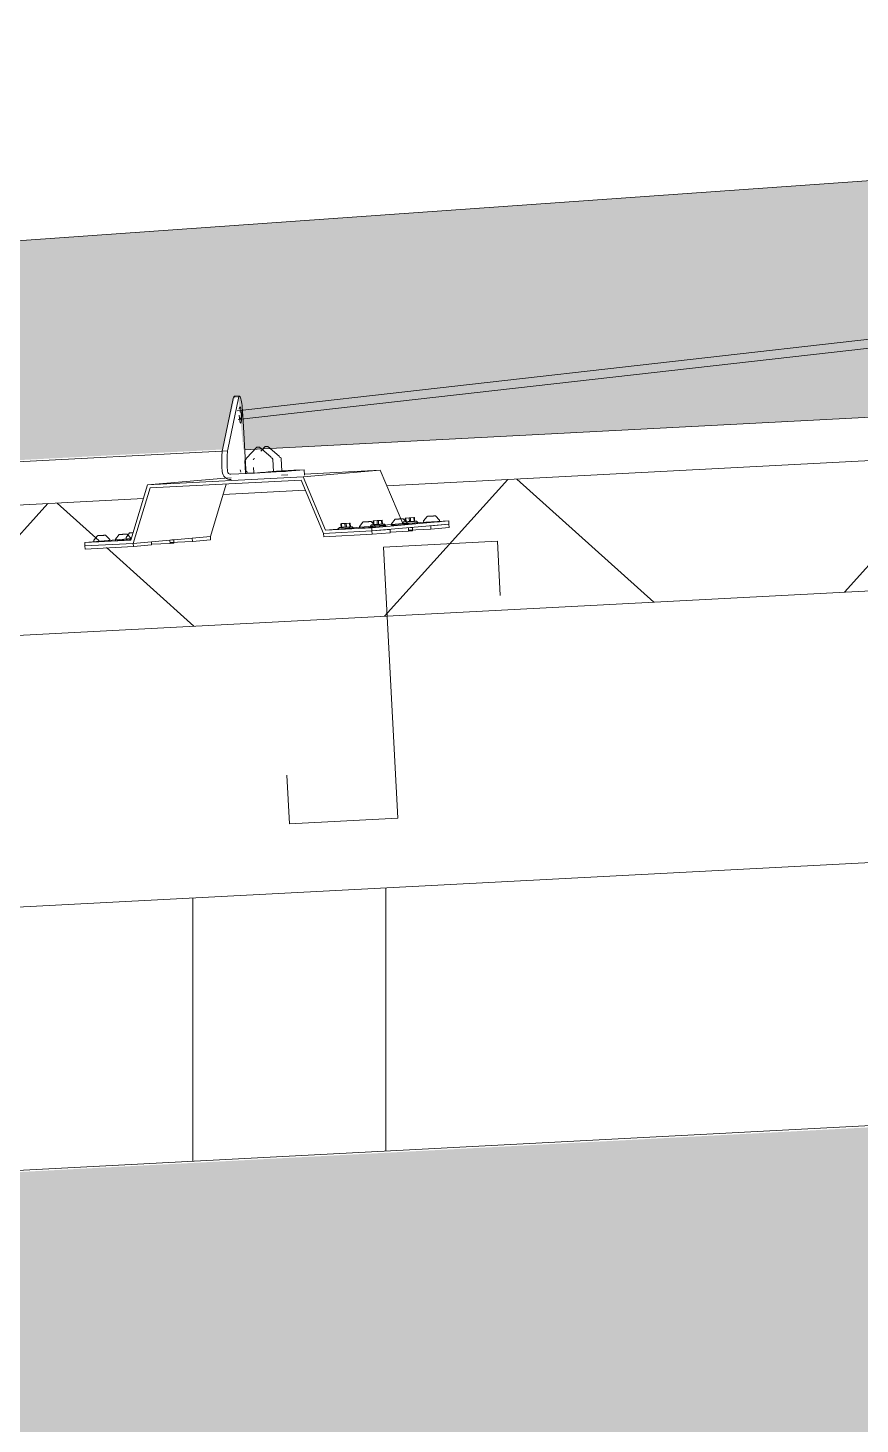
# Model space of a CAD drawing. Header units: metres. Extents: x 4238 to 4687, y -1 to 29.
# Drawn here: x 4446.646 to 4447.413, y 9.508 to 10.795 of the extents above; entities that cross this region are included whole.
import ezdxf

# ---------------------------------------------------------------- set-up
doc = ezdxf.new("R2010")
doc.units = ezdxf.units.M
for name, color, linetype, lineweight in [('A-DETL', 90, 'Continuous', 13), ('A-GENM', 13, 'Continuous', 5), ('A-ROOF', 132, 'Continuous', 5), ('A-ROOF-PATT', 132, 'Continuous', 15), ('Q-SPCQ', 91, 'Continuous', 5), ('S-COLS', 52, 'Continuous', 5)]:
    doc.layers.add(name, color=color, linetype=linetype, lineweight=lineweight)

# ---------------------------------------------------------------- blocks, each defined once
blk = doc.blocks.new('Mechanical - Condensers - Mechanical - Condensers-1249279-SECTION - GRIDS B1-B2')
at = {"layer": 'A-GENM'}
h = blk.add_hatch(color=256, dxfattribs=at)
h.paths.add_polyline_path([(4415.0374, 8.3298), (4436.2222, 9.4404), (4436.2233, 14.5903), (4436.1725, 14.5903), (4436.1725, 11.3453), (4436.1827, 11.3453), (4436.1827, 11.3326), (4436.1725, 11.3326), (4436.1725, 10.904), (4436.1827, 10.904), (4436.1827, 10.8913), (4436.1725, 10.8913), (4436.1725, 10.4392), (4414.9851, 9.3284), (4415.0051, 8.9479)])
h.paths.add_polyline_path([(4436.756, 9.4684), (4437.1721, 9.4902), (4437.1721, 13.5903), (4461.1055, 13.5903), (4461.1055, 14.5903), (4436.7572, 14.5903), (4436.756, 9.584)])
h.paths.add_polyline_path([(4475.487, 13.5903), (4477.3737, 13.5903), (4477.3737, 14.5903), (4461.3055, 14.5903), (4461.3055, 13.5903), (4475.3633, 13.5903)])
blk.add_hatch(color=256, dxfattribs=at).paths.add_polyline_path([(4414.9851, 9.3284), (4436.1725, 10.4392), (4436.0751, 10.5341), (4414.9822, 9.426), (4414.9819, 9.4149), (4414.9839, 9.3543)])
blk.add_line((4436.0751, 10.5341), (4414.9825, 9.4283), dxfattribs=at)
blk = doc.blocks.new('Static Line_Sayfa_Metal Deck_Pan Mount - Up to 15 _ pitch - Max 2 Users-1848369-SECTION - GRIDS B1-B2')
at = {"layer": 'Q-SPCQ'}
for p, q in [((4421.9029, 10.5253), (4421.1672, 10.4419)), ((4421.1681, 10.4339), (4421.9038, 10.5173)), ((4421.1536, 10.4061), (4421.1634, 10.4534)), ((4421.1683, 10.4537), (4421.1585, 10.4063)), ((4421.1692, 10.4555), (4421.1643, 10.4553)), ((4421.175, 10.3878), (4421.1724, 10.4382)), ((4421.1754, 10.3975), (4421.1746, 10.3969)), ((4421.1759, 10.3982), (4421.1754, 10.3975)), ((4421.1818, 10.3967), (4421.1823, 10.3975)), ((4421.1832, 10.3981), (4421.1823, 10.3975)), ((4421.1981, 10.3994), (4421.1986, 10.3987)), ((4421.1995, 10.3982), (4421.1986, 10.3987)), ((4421.2001, 10.3973), (4421.1995, 10.3982)), ((4421.2007, 10.3857), (4421.2001, 10.3973)), ((4421.2058, 10.4), (4421.2063, 10.3993)), ((4421.2073, 10.3988), (4421.2063, 10.3993)), ((4421.2078, 10.398), (4421.2073, 10.3988)), ((4421.2084, 10.3864), (4421.2078, 10.398)), ((4421.1533, 10.3861), (4421.1531, 10.3903)), ((4421.1581, 10.3905), (4421.1583, 10.3864)), ((4421.1614, 10.3835), (4421.1832, 10.3846)), ((4421.1741, 10.396), (4421.1746, 10.3969)), ((4421.1741, 10.396), (4421.1747, 10.3844)), ((4421.1822, 10.3897), (4421.1824, 10.385)), ((4421.1832, 10.3846), (4421.208, 10.3859)), ((4421.2247, 10.3874), (4421.2033, 10.3863)), ((4421.2135, 10.3862), (4421.2213, 10.3869)), ((4421.2213, 10.3869), (4421.229, 10.3876)), ((4421.299, 10.3873), (4421.228, 10.3811)), ((4421.2293, 10.3826), (4421.229, 10.3876)), ((4421.2292, 10.3837), (4421.299, 10.3873)), ((4421.299, 10.3873), (4421.3197, 10.3382)), ((4421.0846, 10.3737), (4421.0692, 10.3227)), ((4421.228, 10.3811), (4421.0846, 10.3737)), ((4421.1557, 10.3799), (4421.0846, 10.3737)), ((4421.0869, 10.3708), (4421.226, 10.378)), ((4421.1571, 10.3744), (4421.1425, 10.326)), ((4421.1557, 10.3799), (4421.1616, 10.3802)), ((4421.2081, 10.3826), (4421.2137, 10.3829)), ((4421.226, 10.378), (4421.2467, 10.3289)), ((4421.2486, 10.332), (4421.228, 10.3811)), ((4421.0714, 10.3198), (4421.0869, 10.3708)), ((4421.3197, 10.3382), (4421.2486, 10.332)), ((4421.2911, 10.3342), (4421.2486, 10.332)), ((4421.2628, 10.3379), (4421.2665, 10.3381)), ((4421.2634, 10.338), (4421.2628, 10.3379)), ((4421.263, 10.3344), (4421.2628, 10.3379)), ((4421.2666, 10.3346), (4421.263, 10.3344)), ((4421.263, 10.3344), (4421.2636, 10.3345)), ((4421.2676, 10.3382), (4421.2634, 10.338)), ((4421.2636, 10.3345), (4421.2634, 10.338)), ((4421.2636, 10.3345), (4421.2678, 10.3347)), ((4421.2665, 10.3381), (4421.2707, 10.3383)), ((4421.2666, 10.3346), (4421.2665, 10.3381)), ((4421.2709, 10.3348), (4421.2666, 10.3346)), ((4421.2713, 10.3384), (4421.2676, 10.3382)), ((4421.2676, 10.3382), (4421.2678, 10.3347)), ((4421.2678, 10.3347), (4421.2715, 10.3349)), ((4421.2707, 10.3383), (4421.2713, 10.3384)), ((4421.2709, 10.3348), (4421.2707, 10.3383)), ((4421.2715, 10.3349), (4421.2709, 10.3348)), ((4421.2715, 10.3349), (4421.2713, 10.3384)), ((4421.2798, 10.3353), (4421.2798, 10.3338)), ((4421.3622, 10.3404), (4421.2911, 10.3342)), ((4421.2913, 10.3312), (4421.2911, 10.3342)), ((4421.3623, 10.3374), (4421.2913, 10.3312)), ((4421.2924, 10.3405), (4421.2961, 10.3407)), ((4421.293, 10.3405), (4421.2924, 10.3405)), ((4421.2926, 10.337), (4421.2924, 10.3405)), ((4421.2963, 10.3372), (4421.2926, 10.337)), ((4421.2926, 10.337), (4421.2932, 10.3371)), ((4421.2973, 10.3408), (4421.293, 10.3405)), ((4421.2932, 10.3371), (4421.293, 10.3405)), ((4421.2932, 10.3371), (4421.2974, 10.3373)), ((4421.2944, 10.3345), (4421.2943, 10.336)), ((4421.2961, 10.3407), (4421.3003, 10.3409)), ((4421.2963, 10.3372), (4421.2961, 10.3407)), ((4421.3005, 10.3374), (4421.2963, 10.3372)), ((4421.3009, 10.341), (4421.2973, 10.3408)), ((4421.2973, 10.3408), (4421.2974, 10.3373)), ((4421.2974, 10.3373), (4421.3011, 10.3375)), ((4421.3003, 10.3409), (4421.3009, 10.341)), ((4421.3005, 10.3374), (4421.3003, 10.3409)), ((4421.3011, 10.3375), (4421.3005, 10.3374)), ((4421.3011, 10.3375), (4421.3009, 10.341)), ((4421.3094, 10.3379), (4421.3094, 10.3364)), ((4421.3197, 10.3382), (4421.3622, 10.3404)), ((4421.322, 10.3431), (4421.3257, 10.3433)), ((4421.3226, 10.3431), (4421.322, 10.3431)), ((4421.322, 10.3431), (4421.3222, 10.3396)), ((4421.3259, 10.3398), (4421.3222, 10.3396)), ((4421.3222, 10.3396), (4421.3228, 10.3396)), ((4421.3269, 10.3434), (4421.3226, 10.3431)), ((4421.3226, 10.3431), (4421.3228, 10.3396)), ((4421.3228, 10.3396), (4421.327, 10.3399)), ((4421.324, 10.3371), (4421.3239, 10.3386)), ((4421.325, 10.3341), (4421.3268, 10.3343)), ((4421.3251, 10.3311), (4421.325, 10.3341)), ((4421.3457, 10.3329), (4421.3251, 10.3319)), ((4421.3257, 10.3433), (4421.3299, 10.3435)), ((4421.3259, 10.3398), (4421.3257, 10.3433)), ((4421.3301, 10.34), (4421.3259, 10.3398)), ((4421.3268, 10.3343), (4421.3286, 10.3344)), ((4421.3305, 10.3435), (4421.3269, 10.3434)), ((4421.3269, 10.3434), (4421.327, 10.3399)), ((4421.327, 10.3399), (4421.3307, 10.3401)), ((4421.3288, 10.3314), (4421.3286, 10.3344)), ((4421.3299, 10.3435), (4421.3305, 10.3435)), ((4421.3299, 10.3435), (4421.3301, 10.34)), ((4421.3307, 10.3401), (4421.3301, 10.34)), ((4421.3305, 10.3435), (4421.3307, 10.3401)), ((4421.339, 10.3405), (4421.3391, 10.339)), ((4421.3456, 10.3359), (4421.3623, 10.3374)), ((4421.3456, 10.3359), (4421.3457, 10.3329)), ((4421.3625, 10.3344), (4421.3457, 10.3329)), ((4421.3536, 10.3397), (4421.3536, 10.3412)), ((4421.3622, 10.3404), (4421.3623, 10.3374)), ((4421.3625, 10.3344), (4421.3623, 10.3374)), ((4421.0698, 10.3243), (4421.0267, 10.3205)), ((4421.0692, 10.3227), (4421.0267, 10.3205)), ((4421.0267, 10.3205), (4421.0269, 10.3175)), ((4421.0352, 10.3227), (4421.0352, 10.3212)), ((4421.0498, 10.3219), (4421.0497, 10.3234)), ((4421.055, 10.3237), (4421.055, 10.3222)), ((4421.0648, 10.3252), (4421.0648, 10.3238)), ((4421.0714, 10.3198), (4421.1425, 10.326)), ((4421.0714, 10.3198), (4421.0881, 10.3213)), ((4421.0883, 10.3183), (4421.0881, 10.3213)), ((4421.1051, 10.3228), (4421.1069, 10.3229)), ((4421.1053, 10.3198), (4421.1051, 10.3228)), ((4421.1259, 10.3216), (4421.1052, 10.3205)), ((4421.1053, 10.3199), (4421.1089, 10.3201)), ((4421.1069, 10.3229), (4421.1088, 10.3231)), ((4421.1089, 10.3201), (4421.1071, 10.3199)), ((4421.1089, 10.3201), (4421.1088, 10.3231)), ((4421.1257, 10.3246), (4421.1425, 10.326)), ((4421.1259, 10.3216), (4421.1257, 10.3246)), ((4421.1426, 10.323), (4421.1259, 10.3216)), ((4421.1426, 10.323), (4421.1425, 10.326)), ((4421.2467, 10.3289), (4421.2913, 10.3312)), ((4421.2467, 10.3289), (4421.2913, 10.3312)), ((4421.2469, 10.3259), (4421.2467, 10.3289)), ((4421.2914, 10.3282), (4421.2469, 10.3259)), ((4421.2913, 10.3312), (4421.308, 10.3326)), ((4421.2914, 10.3282), (4421.2913, 10.3312)), ((4421.3082, 10.3296), (4421.2914, 10.3282)), ((4421.308, 10.3326), (4421.3082, 10.3296)), ((4421.3251, 10.3311), (4421.3081, 10.3302)), ((4421.3251, 10.3312), (4421.3288, 10.3314)), ((4421.3269, 10.3313), (4421.3251, 10.3311)), ((4421.3288, 10.3314), (4421.3269, 10.3313)), ((4421.0269, 10.3175), (4421.0714, 10.3198)), ((4421.0269, 10.3175), (4421.0714, 10.3198)), ((4421.027, 10.3145), (4421.0269, 10.3175)), ((4421.0716, 10.3168), (4421.027, 10.3145)), ((4421.0716, 10.3168), (4421.0714, 10.3198)), ((4421.0883, 10.3183), (4421.0716, 10.3168)), ((4421.1053, 10.3198), (4421.0883, 10.3189)), ((4421.1071, 10.3199), (4421.1053, 10.3198))]:
    blk.add_line(p, q, dxfattribs=at)
at = {"layer": 'Q-SPCQ', "flags": 128}
for points in [[(4421.1759, 10.3982), (4421.1852, 10.4084), (4421.1858, 10.4084), (4421.1861, 10.4085), (4421.1862, 10.4085), (4421.1862, 10.4085), (4421.1863, 10.4085), (4421.1863, 10.4085), (4421.1863, 10.4085), (4421.1863, 10.4085), (4421.1864, 10.4085), (4421.1864, 10.4085), (4421.1864, 10.4085), (4421.1864, 10.4085), (4421.1864, 10.4085), (4421.1864, 10.4085), (4421.1864, 10.4085)], [(4421.1981, 10.3994), (4421.1877, 10.4085), (4421.1871, 10.4085), (4421.1869, 10.4085), (4421.1868, 10.4085), (4421.1867, 10.4085), (4421.1867, 10.4085), (4421.1867, 10.4085), (4421.1866, 10.4085), (4421.1866, 10.4085), (4421.1866, 10.4085), (4421.1866, 10.4085), (4421.1866, 10.4085), (4421.1866, 10.4085), (4421.1866, 10.4085), (4421.1865, 10.4085), (4421.1865, 10.4085)], [(4421.1891, 10.4049), (4421.1929, 10.409), (4421.1936, 10.4091), (4421.1938, 10.4091), (4421.1939, 10.4092), (4421.1939, 10.4092), (4421.194, 10.4092), (4421.194, 10.4092), (4421.194, 10.4092), (4421.1941, 10.4092), (4421.1941, 10.4092), (4421.1941, 10.4092), (4421.1941, 10.4092), (4421.1941, 10.4092), (4421.1941, 10.4092), (4421.1941, 10.4092), (4421.1941, 10.4092)], [(4421.2058, 10.4), (4421.1955, 10.4092), (4421.1948, 10.4092), (4421.1946, 10.4092), (4421.1945, 10.4092), (4421.1945, 10.4092), (4421.1944, 10.4092), (4421.1944, 10.4092), (4421.1944, 10.4092), (4421.1943, 10.4092), (4421.1943, 10.4092), (4421.1943, 10.4092), (4421.1943, 10.4092), (4421.1943, 10.4092), (4421.1943, 10.4092), (4421.1943, 10.4092), (4421.1943, 10.4092)], [(4421.26, 10.3328), (4421.2613, 10.3343), (4421.2614, 10.3343), (4421.2614, 10.3343), (4421.2615, 10.3343), (4421.2615, 10.3344), (4421.2616, 10.3344), (4421.2617, 10.3344), (4421.2617, 10.3344), (4421.2618, 10.3344), (4421.2619, 10.3344), (4421.262, 10.3344), (4421.2621, 10.3344), (4421.2622, 10.3344), (4421.2623, 10.3344), (4421.2625, 10.3344), (4421.2626, 10.3344), (4421.2627, 10.3344), (4421.2629, 10.3344), (4421.263, 10.3344), (4421.2632, 10.3345), (4421.2634, 10.3345), (4421.2636, 10.3345), (4421.2637, 10.3345), (4421.2639, 10.3345), (4421.2641, 10.3345), (4421.2643, 10.3345), (4421.2645, 10.3345), (4421.2647, 10.3345), (4421.2649, 10.3345), (4421.2651, 10.3346), (4421.2654, 10.3346), (4421.2656, 10.3346), (4421.2658, 10.3346), (4421.266, 10.3346), (4421.2663, 10.3346), (4421.2665, 10.3346), (4421.2667, 10.3346), (4421.2669, 10.3347), (4421.2672, 10.3347), (4421.2674, 10.3347), (4421.2676, 10.3347), (4421.2679, 10.3347), (4421.268, 10.3347)], [(4421.2746, 10.3335), (4421.2732, 10.3349), (4421.2731, 10.3349), (4421.273, 10.3349), (4421.273, 10.3349), (4421.2729, 10.3349), (4421.2729, 10.3349), (4421.2728, 10.3349), (4421.2727, 10.3349), (4421.2727, 10.3349), (4421.2726, 10.3349), (4421.2725, 10.3349), (4421.2724, 10.3349), (4421.2723, 10.3349), (4421.2721, 10.3349), (4421.272, 10.3349), (4421.2719, 10.3349), (4421.2717, 10.3349), (4421.2716, 10.3349), (4421.2714, 10.3349), (4421.2713, 10.3349), (4421.2711, 10.3349), (4421.2709, 10.3349), (4421.2707, 10.3348), (4421.2706, 10.3348), (4421.2704, 10.3348), (4421.2702, 10.3348), (4421.27, 10.3348), (4421.2698, 10.3348), (4421.2695, 10.3348), (4421.2693, 10.3348), (4421.2691, 10.3348), (4421.2689, 10.3348), (4421.2687, 10.3347), (4421.2684, 10.3347), (4421.2682, 10.3347), (4421.268, 10.3347), (4421.268, 10.3347)], [(4421.2798, 10.3353), (4421.2831, 10.3394), (4421.2833, 10.3395), (4421.2834, 10.3395), (4421.2835, 10.3395), (4421.2835, 10.3395), (4421.2836, 10.3395), (4421.2836, 10.3395), (4421.2837, 10.3395), (4421.2837, 10.3395), (4421.2838, 10.3395), (4421.2838, 10.3395), (4421.2839, 10.3395), (4421.2839, 10.3395), (4421.284, 10.3395), (4421.2841, 10.3395), (4421.2842, 10.3395), (4421.2843, 10.3395), (4421.2843, 10.3395), (4421.2844, 10.3395), (4421.2845, 10.3395), (4421.2846, 10.3396), (4421.2847, 10.3396), (4421.2848, 10.3396), (4421.2849, 10.3396), (4421.285, 10.3396), (4421.2852, 10.3396), (4421.2853, 10.3396), (4421.2854, 10.3396), (4421.2855, 10.3396), (4421.2856, 10.3396), (4421.2858, 10.3396), (4421.2859, 10.3396), (4421.286, 10.3396), (4421.2861, 10.3396), (4421.2863, 10.3396), (4421.2864, 10.3397), (4421.2865, 10.3397), (4421.2867, 10.3397), (4421.2868, 10.3397), (4421.2869, 10.3397), (4421.2871, 10.3397), (4421.2872, 10.3397), (4421.2873, 10.3397)], [(4421.2943, 10.336), (4421.2906, 10.3398), (4421.2903, 10.3398), (4421.2903, 10.3398), (4421.2902, 10.3398), (4421.2902, 10.3398), (4421.2901, 10.3398), (4421.2901, 10.3398), (4421.29, 10.3398), (4421.29, 10.3398), (4421.2899, 10.3398), (4421.2899, 10.3398), (4421.2898, 10.3398), (4421.2897, 10.3398), (4421.2897, 10.3398), (4421.2896, 10.3398), (4421.2895, 10.3398), (4421.2894, 10.3398), (4421.2893, 10.3398), (4421.2892, 10.3398), (4421.2892, 10.3398), (4421.2891, 10.3398), (4421.289, 10.3398), (4421.2888, 10.3398), (4421.2887, 10.3398), (4421.2886, 10.3398), (4421.2885, 10.3398), (4421.2884, 10.3398), (4421.2883, 10.3397), (4421.2882, 10.3397), (4421.288, 10.3397), (4421.2879, 10.3397), (4421.2878, 10.3397), (4421.2877, 10.3397), (4421.2875, 10.3397), (4421.2874, 10.3397), (4421.2873, 10.3397)], [(4421.2897, 10.3354), (4421.2909, 10.3369), (4421.291, 10.3369), (4421.2911, 10.3369), (4421.2911, 10.3369), (4421.2912, 10.3369), (4421.2912, 10.3369), (4421.2913, 10.3369), (4421.2913, 10.337), (4421.2914, 10.337), (4421.2915, 10.337), (4421.2916, 10.337), (4421.2917, 10.337), (4421.2918, 10.337), (4421.2919, 10.337), (4421.2921, 10.337), (4421.2922, 10.337), (4421.2923, 10.337), (4421.2925, 10.337), (4421.2927, 10.337), (4421.2928, 10.337), (4421.293, 10.337), (4421.2932, 10.3371), (4421.2933, 10.3371), (4421.2935, 10.3371), (4421.2937, 10.3371), (4421.2939, 10.3371), (4421.2941, 10.3371), (4421.2943, 10.3371), (4421.2945, 10.3371), (4421.2948, 10.3371), (4421.295, 10.3372), (4421.2952, 10.3372), (4421.2954, 10.3372), (4421.2956, 10.3372), (4421.2959, 10.3372), (4421.2961, 10.3372), (4421.2963, 10.3372), (4421.2966, 10.3372), (4421.2968, 10.3373), (4421.297, 10.3373), (4421.2972, 10.3373), (4421.2975, 10.3373), (4421.2976, 10.3373)], [(4421.3042, 10.3361), (4421.3028, 10.3375), (4421.3027, 10.3375), (4421.3026, 10.3375), (4421.3026, 10.3375), (4421.3025, 10.3375), (4421.3025, 10.3375), (4421.3024, 10.3375), (4421.3024, 10.3375), (4421.3023, 10.3375), (4421.3022, 10.3375), (4421.3021, 10.3375), (4421.302, 10.3375), (4421.3019, 10.3375), (4421.3018, 10.3375), (4421.3016, 10.3375), (4421.3015, 10.3375), (4421.3013, 10.3375), (4421.3012, 10.3375), (4421.301, 10.3375), (4421.3009, 10.3375), (4421.3007, 10.3375), (4421.3005, 10.3374), (4421.3004, 10.3374), (4421.3002, 10.3374), (4421.3, 10.3374), (4421.2998, 10.3374), (4421.2996, 10.3374), (4421.2994, 10.3374), (4421.2992, 10.3374), (4421.2989, 10.3374), (4421.2987, 10.3374), (4421.2985, 10.3373), (4421.2983, 10.3373), (4421.2981, 10.3373), (4421.2978, 10.3373), (4421.2976, 10.3373), (4421.2976, 10.3373)], [(4421.3094, 10.3379), (4421.3127, 10.342), (4421.3129, 10.3421), (4421.313, 10.3421), (4421.3131, 10.3421), (4421.3131, 10.3421), (4421.3132, 10.3421), (4421.3132, 10.3421), (4421.3133, 10.3421), (4421.3133, 10.3421), (4421.3134, 10.3421), (4421.3134, 10.3421), (4421.3135, 10.3421), (4421.3136, 10.3421), (4421.3136, 10.3421), (4421.3137, 10.3421), (4421.3138, 10.3421), (4421.3139, 10.3421), (4421.3139, 10.3421), (4421.314, 10.3421), (4421.3141, 10.3421), (4421.3142, 10.3421), (4421.3143, 10.3421), (4421.3144, 10.3422), (4421.3145, 10.3422), (4421.3147, 10.3422), (4421.3148, 10.3422), (4421.3149, 10.3422), (4421.315, 10.3422), (4421.3151, 10.3422), (4421.3152, 10.3422), (4421.3154, 10.3422), (4421.3155, 10.3422), (4421.3156, 10.3422), (4421.3158, 10.3422), (4421.3159, 10.3422), (4421.316, 10.3422), (4421.3161, 10.3422), (4421.3163, 10.3423), (4421.3164, 10.3423), (4421.3165, 10.3423), (4421.3167, 10.3423), (4421.3168, 10.3423), (4421.3169, 10.3423)], [(4421.3239, 10.3386), (4421.3202, 10.3424), (4421.32, 10.3424), (4421.3199, 10.3424), (4421.3198, 10.3424), (4421.3198, 10.3424), (4421.3197, 10.3424), (4421.3197, 10.3424), (4421.3196, 10.3424), (4421.3196, 10.3424), (4421.3195, 10.3424), (4421.3195, 10.3424), (4421.3194, 10.3424), (4421.3193, 10.3424), (4421.3193, 10.3424), (4421.3192, 10.3424), (4421.3191, 10.3424), (4421.319, 10.3424), (4421.3189, 10.3424), (4421.3189, 10.3424), (4421.3188, 10.3424), (4421.3187, 10.3424), (4421.3186, 10.3424), (4421.3185, 10.3424), (4421.3183, 10.3424), (4421.3182, 10.3424), (4421.3181, 10.3423), (4421.318, 10.3423), (4421.3179, 10.3423), (4421.3178, 10.3423), (4421.3176, 10.3423), (4421.3175, 10.3423), (4421.3174, 10.3423), (4421.3173, 10.3423), (4421.3171, 10.3423), (4421.317, 10.3423), (4421.3169, 10.3423)], [(4421.3193, 10.3379), (4421.3205, 10.3395), (4421.3206, 10.3395), (4421.3207, 10.3395), (4421.3207, 10.3395), (4421.3208, 10.3395), (4421.3208, 10.3395), (4421.3209, 10.3395), (4421.321, 10.3395), (4421.321, 10.3395), (4421.3211, 10.3396), (4421.3212, 10.3396), (4421.3213, 10.3396), (4421.3214, 10.3396), (4421.3215, 10.3396), (4421.3217, 10.3396), (4421.3218, 10.3396), (4421.322, 10.3396), (4421.3221, 10.3396), (4421.3223, 10.3396), (4421.3224, 10.3396), (4421.3226, 10.3396), (4421.3228, 10.3396), (4421.3229, 10.3397), (4421.3231, 10.3397), (4421.3233, 10.3397), (4421.3235, 10.3397), (4421.3237, 10.3397), (4421.3239, 10.3397), (4421.3241, 10.3397), (4421.3244, 10.3397), (4421.3246, 10.3397), (4421.3248, 10.3398), (4421.325, 10.3398), (4421.3252, 10.3398), (4421.3255, 10.3398), (4421.3257, 10.3398), (4421.3259, 10.3398), (4421.3262, 10.3398), (4421.3264, 10.3398), (4421.3266, 10.3399), (4421.3269, 10.3399), (4421.3271, 10.3399), (4421.3272, 10.3399)], [(4421.3338, 10.3387), (4421.3324, 10.3401), (4421.3323, 10.3401), (4421.3322, 10.3401), (4421.3322, 10.3401), (4421.3322, 10.3401), (4421.3321, 10.3401), (4421.332, 10.3401), (4421.332, 10.3401), (4421.3319, 10.3401), (4421.3318, 10.3401), (4421.3317, 10.3401), (4421.3316, 10.3401), (4421.3315, 10.3401), (4421.3314, 10.3401), (4421.3312, 10.3401), (4421.3311, 10.3401), (4421.331, 10.3401), (4421.3308, 10.3401), (4421.3306, 10.3401), (4421.3305, 10.3401), (4421.3303, 10.34), (4421.3301, 10.34), (4421.33, 10.34), (4421.3298, 10.34), (4421.3296, 10.34), (4421.3294, 10.34), (4421.3292, 10.34), (4421.329, 10.34), (4421.3288, 10.34), (4421.3286, 10.34), (4421.3283, 10.3399), (4421.3281, 10.3399), (4421.3279, 10.3399), (4421.3277, 10.3399), (4421.3274, 10.3399), (4421.3272, 10.3399), (4421.3272, 10.3399)], [(4421.339, 10.3405), (4421.3423, 10.3446), (4421.3425, 10.3446), (4421.3426, 10.3447), (4421.3427, 10.3447), (4421.3427, 10.3447), (4421.3428, 10.3447), (4421.3428, 10.3447), (4421.3429, 10.3447), (4421.3429, 10.3447), (4421.343, 10.3447), (4421.343, 10.3447), (4421.3431, 10.3447), (4421.3432, 10.3447), (4421.3432, 10.3447), (4421.3433, 10.3447), (4421.3434, 10.3447), (4421.3435, 10.3447), (4421.3436, 10.3447), (4421.3436, 10.3447), (4421.3437, 10.3447), (4421.3438, 10.3447), (4421.3439, 10.3447), (4421.344, 10.3447), (4421.3442, 10.3448), (4421.3443, 10.3448), (4421.3444, 10.3448), (4421.3445, 10.3448), (4421.3446, 10.3448), (4421.3447, 10.3448), (4421.3449, 10.3448), (4421.345, 10.3448), (4421.3451, 10.3448), (4421.3452, 10.3448), (4421.3454, 10.3448), (4421.3455, 10.3448), (4421.3456, 10.3448), (4421.3458, 10.3448), (4421.3459, 10.3448), (4421.346, 10.3449), (4421.3461, 10.3449), (4421.3463, 10.3449), (4421.3464, 10.3449), (4421.3465, 10.3449)], [(4421.3536, 10.3412), (4421.3498, 10.345), (4421.3496, 10.345), (4421.3495, 10.345), (4421.3494, 10.345), (4421.3494, 10.345), (4421.3493, 10.345), (4421.3493, 10.345), (4421.3492, 10.345), (4421.3492, 10.345), (4421.3491, 10.345), (4421.3491, 10.345), (4421.349, 10.345), (4421.3489, 10.345), (4421.3489, 10.345), (4421.3488, 10.345), (4421.3487, 10.345), (4421.3486, 10.345), (4421.3485, 10.345), (4421.3485, 10.345), (4421.3484, 10.345), (4421.3483, 10.345), (4421.3482, 10.345), (4421.3481, 10.345), (4421.348, 10.3449), (4421.3478, 10.3449), (4421.3477, 10.3449), (4421.3476, 10.3449), (4421.3475, 10.3449), (4421.3474, 10.3449), (4421.3473, 10.3449), (4421.3471, 10.3449), (4421.347, 10.3449), (4421.3469, 10.3449), (4421.3467, 10.3449), (4421.3466, 10.3449), (4421.3465, 10.3449)], [(4421.0352, 10.3227), (4421.0385, 10.3268), (4421.0387, 10.3268), (4421.0388, 10.3269), (4421.0389, 10.3269), (4421.0389, 10.3269), (4421.039, 10.3269), (4421.039, 10.3269), (4421.0391, 10.3269), (4421.0391, 10.3269), (4421.0392, 10.3269), (4421.0392, 10.3269), (4421.0393, 10.3269), (4421.0393, 10.3269), (4421.0394, 10.3269), (4421.0395, 10.3269), (4421.0396, 10.3269), (4421.0396, 10.3269), (4421.0397, 10.3269), (4421.0398, 10.3269), (4421.0399, 10.3269), (4421.04, 10.3269), (4421.0401, 10.3269), (4421.0402, 10.3269), (4421.0403, 10.3269), (4421.0404, 10.327), (4421.0406, 10.327), (4421.0407, 10.327), (4421.0408, 10.327), (4421.0409, 10.327), (4421.041, 10.327), (4421.0412, 10.327), (4421.0413, 10.327), (4421.0414, 10.327), (4421.0415, 10.327), (4421.0417, 10.327), (4421.0418, 10.327), (4421.0419, 10.327), (4421.0421, 10.327), (4421.0422, 10.327), (4421.0423, 10.3271), (4421.0425, 10.3271), (4421.0426, 10.3271), (4421.0427, 10.3271)], [(4421.0497, 10.3234), (4421.046, 10.3272), (4421.0457, 10.3272), (4421.0457, 10.3272), (4421.0456, 10.3272), (4421.0455, 10.3272), (4421.0455, 10.3272), (4421.0455, 10.3272), (4421.0454, 10.3272), (4421.0454, 10.3272), (4421.0453, 10.3272), (4421.0453, 10.3272), (4421.0452, 10.3272), (4421.0451, 10.3272), (4421.0451, 10.3272), (4421.045, 10.3272), (4421.0449, 10.3272), (4421.0448, 10.3272), (4421.0447, 10.3272), (4421.0446, 10.3272), (4421.0445, 10.3272), (4421.0444, 10.3272), (4421.0443, 10.3272), (4421.0442, 10.3272), (4421.0441, 10.3271), (4421.044, 10.3271), (4421.0439, 10.3271), (4421.0438, 10.3271), (4421.0437, 10.3271), (4421.0436, 10.3271), (4421.0434, 10.3271), (4421.0433, 10.3271), (4421.0432, 10.3271), (4421.0431, 10.3271), (4421.0429, 10.3271), (4421.0428, 10.3271), (4421.0427, 10.3271)], [(4421.055, 10.3237), (4421.0583, 10.3278), (4421.0585, 10.3279), (4421.0586, 10.3279), (4421.0587, 10.3279), (4421.0587, 10.3279), (4421.0588, 10.3279), (4421.0588, 10.3279), (4421.0589, 10.3279), (4421.0589, 10.3279), (4421.059, 10.3279), (4421.059, 10.3279), (4421.0591, 10.3279), (4421.0591, 10.3279), (4421.0592, 10.3279), (4421.0593, 10.3279), (4421.0594, 10.3279), (4421.0595, 10.3279), (4421.0595, 10.3279), (4421.0596, 10.3279), (4421.0597, 10.3279), (4421.0598, 10.328), (4421.0599, 10.328), (4421.06, 10.328), (4421.0601, 10.328), (4421.0602, 10.328), (4421.0604, 10.328), (4421.0605, 10.328), (4421.0606, 10.328), (4421.0607, 10.328), (4421.0608, 10.328), (4421.061, 10.328), (4421.0611, 10.328), (4421.0612, 10.328), (4421.0613, 10.328), (4421.0615, 10.328), (4421.0616, 10.328), (4421.0617, 10.3281), (4421.0619, 10.3281), (4421.062, 10.3281), (4421.0621, 10.3281), (4421.0623, 10.3281), (4421.0624, 10.3281), (4421.0625, 10.3281)], [(4421.0695, 10.3244), (4421.0658, 10.3282), (4421.0655, 10.3282), (4421.0655, 10.3282), (4421.0654, 10.3282), (4421.0654, 10.3282), (4421.0653, 10.3282), (4421.0653, 10.3282), (4421.0652, 10.3282), (4421.0652, 10.3282), (4421.0651, 10.3282), (4421.0651, 10.3282), (4421.065, 10.3282), (4421.0649, 10.3282), (4421.0649, 10.3282), (4421.0648, 10.3282), (4421.0647, 10.3282), (4421.0646, 10.3282), (4421.0645, 10.3282), (4421.0644, 10.3282), (4421.0644, 10.3282), (4421.0643, 10.3282), (4421.0642, 10.3282), (4421.064, 10.3282), (4421.0639, 10.3282), (4421.0638, 10.3282), (4421.0637, 10.3282), (4421.0636, 10.3282), (4421.0635, 10.3281), (4421.0634, 10.3281), (4421.0632, 10.3281), (4421.0631, 10.3281), (4421.063, 10.3281), (4421.0629, 10.3281), (4421.0627, 10.3281), (4421.0626, 10.3281), (4421.0625, 10.3281)], [(4421.0648, 10.3252), (4421.0681, 10.3294), (4421.0683, 10.3294), (4421.0684, 10.3294), (4421.0685, 10.3294), (4421.0685, 10.3295), (4421.0686, 10.3295), (4421.0686, 10.3295), (4421.0687, 10.3295), (4421.0687, 10.3295), (4421.0688, 10.3295), (4421.0688, 10.3295), (4421.0689, 10.3295), (4421.0689, 10.3295), (4421.069, 10.3295), (4421.0691, 10.3295), (4421.0692, 10.3295), (4421.0693, 10.3295), (4421.0693, 10.3295), (4421.0694, 10.3295), (4421.0695, 10.3295), (4421.0696, 10.3295), (4421.0697, 10.3295), (4421.0698, 10.3295), (4421.0699, 10.3295), (4421.07, 10.3295), (4421.0702, 10.3295), (4421.0703, 10.3296), (4421.0704, 10.3296), (4421.0705, 10.3296), (4421.0706, 10.3296), (4421.0708, 10.3296), (4421.0709, 10.3296), (4421.071, 10.3296), (4421.0711, 10.3296)]]:
    blk.add_lwpolyline(points, dxfattribs=at)
at = {"layer": 'Q-SPCQ'}
for centre, major_axis, ratio, start_param, end_param in [((4421.1652, 10.4378), (-0.0009, 0.0175), 0.129139, 5.982359, 6.741577), ((4421.1701, 10.4381), (-0.0009, 0.0175), 0.129139, 4.716995, 6.741577), ((4421.1701, 10.4381), (-0.00039, 0.00749), 0.129139, 0.004606, 0.790004), ((4421.1701, 10.4381), (-0.00039, 0.00749), 0.129139, 1.575403, 3.141593), ((4421.1677, 10.4379), (-0.00035, 0.00398), 0.991616, 4.677033, 5.724231), ((4421.1701, 10.4381), (-0.00039, 0.00749), 0.129139, 4.716995, 6.283185), ((4421.1677, 10.4379), (-0.00035, 0.00398), 0.991616, 3.629836, 4.677033), ((4421.1701, 10.4381), (-0.00039, 0.00749), 0.129139, 3.146199, 4.716995), ((4421.1554, 10.3905), (-0.0009, 0.0175), 0.129139, 0.458392, 1.575403), ((4421.1603, 10.3907), (-0.0009, 0.0175), 0.129139, 0.458392, 1.575403), ((4421.1613, 10.3865), (-0.0007, 0.00797), 0.991616, 1.535441, 3.106237), ((4421.1613, 10.3865), (-0.00026, 0.00299), 0.991616, 1.535441, 3.106237), ((4421.178, 10.388), (-0.0007, 0.00797), 0.991616, 1.535441, 1.79724), ((4421.1877, 10.385), (0.013, 0.0007), 0.004568, 3.141593, 4.582887), ((4421.1877, 10.385), (0.013, 0.0007), 0.004568, 2.602427, 3.01209), ((4421.178, 10.388), (-0.00026, 0.00299), 0.991616, 1.535441, 2.582638), ((4421.1954, 10.3857), (0.013, 0.0007), 0.004568, 3.01209, 3.141593), ((4421.1877, 10.385), (0.013, 0.0007), 0.004568, 4.582887, 6.153683), ((4421.1954, 10.3857), (0.013, 0.0007), 0.004568, 4.730415, 7.156995), ((4421.1877, 10.385), (0.013, 0.0007), 0.004568, 0, 0.87381), ((4421.2086, 10.386), (0.00499, 0.00026), 0.004568, 4.582887, 6.153683), ((4421.2673, 10.3331), (0.00727, 0.00038), 0.004568, 1.441294, 4.582887), ((4421.2673, 10.3331), (0.00727, 0.00038), 0.004568, 4.582887, 7.724479), ((4421.2871, 10.3342), (0.00729, 0.00038), 0.004568, 1.441294, 4.582887), ((4421.2871, 10.3342), (0.00729, 0.00038), 0.004568, 4.582887, 7.724479), ((4421.2969, 10.3357), (0.00727, 0.00038), 0.004568, 1.441294, 4.582887), ((4421.2969, 10.3357), (0.00727, 0.00038), 0.004568, 4.582887, 7.724479), ((4421.3167, 10.3368), (0.00729, 0.00038), 0.004568, 1.441294, 4.582887), ((4421.3167, 10.3368), (0.00729, 0.00038), 0.004568, 4.582887, 7.724479), ((4421.3265, 10.3383), (0.00727, 0.00038), 0.004568, 1.441294, 4.582887), ((4421.3265, 10.3383), (0.00727, 0.00038), 0.004568, 4.582887, 7.724479), ((4421.3463, 10.3393), (0.00729, 0.00038), 0.004568, 1.441294, 4.582887), ((4421.3463, 10.3393), (0.00729, 0.00038), 0.004568, 4.582887, 7.724479), ((4421.0425, 10.3215), (0.00729, 0.00038), 0.004568, 1.441294, 4.582887), ((4421.0425, 10.3215), (0.00729, 0.00038), 0.004568, 4.582887, 7.724479), ((4421.0623, 10.3226), (0.00729, 0.00038), 0.004568, 1.441294, 4.582887), ((4421.0623, 10.3226), (0.00729, 0.00038), 0.004568, 4.582887, 6.283185), ((4421.0623, 10.3226), (0.00729, 0.00038), 0.004568, 0.394096, 1.441294), ((4421.0721, 10.3241), (0.00729, 0.00038), 0.004568, 1.970646, 4.303819)]:
    blk.add_ellipse(centre, major_axis=major_axis, ratio=ratio, start_param=start_param, end_param=end_param, dxfattribs=at)

msp = doc.modelspace()

# ---------------------------------------------------------------- hatches: boundary and pattern name
at = {"layer": 'A-ROOF-PATT', "lineweight": 5}
h = msp.add_hatch(dxfattribs=at)
h.set_pattern_fill('FP_196', color=256, style=0, pattern_type=2)
h.set_pattern_definition([(3.011, (37.7268725, -225.673), (-0.01527096903837, -2.15152051e-06), [])])
h.paths.add_polyline_path([(4435.5505, 9.8163), (4446.8255, 10.4063), (4446.8366, 10.4535), (4446.8402, 10.4537), (4446.8447, 10.406), (4446.8453, 10.4063), (4446.8469, 10.4061), (4461.7511, 11.1842), (4461.7497, 11.2), (4461.747, 11.1999), (4461.747, 11.2604), (4461.6795, 11.2555), (4461.3979, 11.2066), (4461.385, 11.2083), (4461.3687, 11.2165), (4461.3622, 11.2218), (4461.3514, 11.2394), (4461.3496, 11.2438), (4461.3486, 11.2615), (4461.35, 11.2703), (4461.3546, 11.2816), (4461.3626, 11.2919), (4461.3729, 11.2999), (4461.3936, 11.3066), (4461.5941, 11.342), (4461.5941, 11.5278), (4461.5309, 11.5244), (4461.53, 11.517), (4461.3814, 11.5093), (4461.3814, 11.5166), (4456.4988, 11.2597), (4456.5013, 11.252), (4456.5013, 11.232), (4456.4818, 11.2317), (4456.4792, 11.2587), (4455.7533, 11.2205), (4455.7553, 11.1793), (4455.7566, 11.1649), (4455.7463, 11.1655), (4455.7459, 11.166), (4455.7433, 11.1659), (4455.7408, 11.2198), (4455.4108, 11.2025), (4455.0127, 11.1656), (4455.0104, 11.1636), (4455.0123, 11.1162), (4455.0138, 11.1), (4455.0035, 11.101), (4455.0027, 11.101), (4455.0004, 11.1009), (4454.9987, 11.1478), (4454.9987, 11.1629), (4455.0002, 11.163), (4455.0001, 11.164), (4454.9947, 11.1649), (4454.9901, 11.1657), (4454.2699, 11.1006), (4454.2676, 11.0987), (4454.2695, 11.0512), (4454.271, 11.035), (4454.2607, 11.0356), (4454.2599, 11.0361), (4454.2576, 11.036), (4454.2559, 11.0829), (4454.2559, 11.098), (4454.2574, 11.098), (4454.2573, 11.0991), (4454.2519, 11.0999), (4454.2473, 11.1007), (4453.5271, 11.0357), (4453.5248, 11.0337), (4453.5267, 10.9863), (4453.5282, 10.9701), (4453.5179, 10.9706), (4453.5171, 10.9711), (4453.5148, 10.971), (4453.513, 11.0179), (4453.513, 11.033), (4453.5145, 11.0331), (4453.5145, 11.0341), (4453.5091, 11.0349), (4453.5045, 11.0358), (4452.7843, 10.9707), (4452.782, 10.9688), (4452.7838, 10.9213), (4452.7853, 10.9051), (4452.775, 10.9057), (4452.7743, 10.9062), (4452.772, 10.9061), (4452.7702, 10.953), (4452.7702, 10.9681), (4452.7717, 10.9681), (4452.7717, 10.9692), (4452.7662, 10.97), (4452.7616, 10.9708), (4452.0414, 10.9058), (4452.0391, 10.9038), (4452.041, 10.8563), (4452.0425, 10.8402), (4452.0322, 10.8407), (4452.0314, 10.8412), (4452.0292, 10.8411), (4452.0274, 10.888), (4452.0274, 10.9031), (4452.0289, 10.9032), (4452.0288, 10.9042), (4452.0234, 10.905), (4452.0188, 10.9059), (4451.2986, 10.8408), (4451.2963, 10.8389), (4451.2982, 10.7914), (4451.2997, 10.7752), (4451.2894, 10.7758), (4451.2886, 10.7763), (4451.2863, 10.7762), (4451.2846, 10.8231), (4451.2846, 10.8381), (4451.2861, 10.8382), (4451.286, 10.8393), (4451.2806, 10.8401), (4451.276, 10.8409), (4450.5558, 10.7759), (4450.5535, 10.7739), (4450.5554, 10.7265), (4450.5569, 10.7103), (4450.5466, 10.7108), (4450.5458, 10.7113), (4450.5435, 10.7112), (4450.5418, 10.7581), (4450.5418, 10.7732), (4450.5433, 10.7733), (4450.5432, 10.7743), (4450.5378, 10.7751), (4450.5332, 10.776), (4449.813, 10.7109), (4449.8107, 10.709), (4449.8126, 10.6615), (4449.8141, 10.6453), (4449.8038, 10.6453), (4449.803, 10.6464), (4449.8007, 10.6462), (4449.7989, 10.6932), (4449.7989, 10.7082), (4449.8004, 10.7083), (4449.8004, 10.7094), (4449.795, 10.7102), (4449.7904, 10.711), (4449.0702, 10.646), (4449.0679, 10.6443), (4449.0697, 10.5966), (4449.0712, 10.5803), (4449.0609, 10.5809), (4449.0602, 10.5814), (4449.0579, 10.5813), (4449.0561, 10.6282), (4449.0561, 10.6433), (4449.0576, 10.6434), (4449.056, 10.6443), (4449.0521, 10.6452), (4449.0475, 10.646), (4448.3273, 10.581), (4448.325, 10.5791), (4448.3279, 10.5211), (4448.3284, 10.5154), (4448.3181, 10.516), (4448.3179, 10.5165), (4448.315, 10.5186), (4448.3133, 10.5633), (4448.3133, 10.5783), (4448.3148, 10.5784), (4448.3147, 10.5795), (4448.3093, 10.5803), (4448.3047, 10.5811), (4447.5845, 10.5161), (4447.5822, 10.5141), (4447.5841, 10.4667), (4447.5856, 10.4504), (4447.5753, 10.451), (4447.5745, 10.4515), (4447.5722, 10.4514), (4447.5705, 10.4983), (4447.5705, 10.5134), (4447.572, 10.5135), (4447.5719, 10.5145), (4447.5665, 10.5153), (4447.5618, 10.5193), (4447.5616, 10.5229), (4447.5725, 10.5276), (4447.5858, 10.5271), (4447.5888, 10.5265), (4448.3102, 10.5917), (4448.3121, 10.5923), (4448.3287, 10.592), (4448.3316, 10.5915), (4449.0531, 10.6567), (4449.0549, 10.6572), (4449.0715, 10.657), (4449.0748, 10.6565), (4449.7959, 10.7216), (4449.7977, 10.7222), (4449.8143, 10.722), (4449.8176, 10.7214), (4450.5387, 10.7866), (4450.5406, 10.7871), (4450.5571, 10.7869), (4450.5604, 10.7864), (4451.2815, 10.8515), (4451.2834, 10.8521), (4451.2999, 10.8519), (4451.3033, 10.8513), (4452.0243, 10.9165), (4452.0262, 10.917), (4452.0428, 10.9168), (4452.0461, 10.9163), (4452.7672, 10.9814), (4452.769, 10.982), (4452.7856, 10.9818), (4452.7889, 10.9812), (4453.51, 11.0464), (4453.5119, 11.0469), (4453.5284, 11.0467), (4453.5317, 11.0462), (4454.2528, 11.1113), (4454.2547, 11.1119), (4454.2712, 11.1117), (4454.2742, 11.1111), (4454.9971, 11.1755), (4454.9975, 11.1769), (4455.014, 11.1766), (4455.0174, 11.1761), (4455.1804, 11.1903), (4454.5085, 11.154), (4436.1949, 9.8618)])
h.paths.add_polyline_path([(4447.6093, 10.4504), (4447.6089, 10.4579), (4447.6299, 10.4582), (4447.6303, 10.4516), (4447.6167, 10.4508)])
h.paths.add_polyline_path([(4447.6122, 10.4612), (4447.6122, 10.4646), (4447.6167, 10.4659), (4447.6186, 10.4674), (4447.6235, 10.4674), (4447.627, 10.4638), (4447.6258, 10.4619), (4447.6167, 10.4614)])
h.paths.add_polyline_path([(4447.6096, 10.465), (4447.6159, 10.4674), (4447.6167, 10.4665), (4447.6137, 10.4659)])
h.paths.add_polyline_path([(4448.2523, 10.4888), (4448.2539, 10.5039), (4448.3224, 10.5083), (4448.3225, 10.5107), (4448.3713, 10.5132), (4448.3715, 10.5108), (4448.4715, 10.5137), (4448.4715, 10.501), (4448.3215, 10.4924)])
h.paths.add_polyline_path([(4448.3522, 10.5154), (4448.3518, 10.5228), (4448.3728, 10.5225), (4448.3731, 10.5165), (4448.3596, 10.5158)])
h.paths.add_polyline_path([(4448.355, 10.5261), (4448.355, 10.5295), (4448.3595, 10.5308), (4448.3614, 10.5324), (4448.3663, 10.5324), (4448.3698, 10.5288), (4448.369, 10.5269), (4448.3595, 10.5264)])
h.paths.add_polyline_path([(4448.3524, 10.53), (4448.3587, 10.5324), (4448.3595, 10.5315), (4448.3565, 10.5308)])
h.paths.add_polyline_path([(4448.9951, 10.5538), (4448.9968, 10.5688), (4449.0652, 10.5732), (4449.0653, 10.5757), (4449.1141, 10.5782), (4449.1143, 10.5758), (4449.2143, 10.5787), (4449.2143, 10.5659), (4449.0639, 10.5574)])
h.paths.add_polyline_path([(4449.095, 10.5803), (4449.0946, 10.5878), (4449.1156, 10.5881), (4449.1159, 10.5815), (4449.1024, 10.5807)])
h.paths.add_polyline_path([(4449.0978, 10.5911), (4449.0978, 10.5945), (4449.1024, 10.5958), (4449.1042, 10.5973), (4449.1091, 10.5973), (4449.1126, 10.5937), (4449.1114, 10.5918), (4449.1024, 10.5913)])
h.paths.add_polyline_path([(4449.0953, 10.5949), (4449.1015, 10.5973), (4449.1023, 10.5964), (4449.0994, 10.5958)])
h.paths.add_polyline_path([(4449.7379, 10.6188), (4449.7396, 10.6338), (4449.8081, 10.6382), (4449.8081, 10.6406), (4449.857, 10.6431), (4449.8571, 10.6407), (4449.9571, 10.6436), (4449.9572, 10.6309), (4449.8064, 10.6223)])
h.paths.add_polyline_path([(4449.8378, 10.6453), (4449.8374, 10.6527), (4449.8584, 10.6531), (4449.8587, 10.6464), (4449.8452, 10.6457)])
h.paths.add_polyline_path([(4449.8407, 10.656), (4449.8407, 10.6595), (4449.8452, 10.6607), (4449.847, 10.6623), (4449.8519, 10.6623), (4449.8554, 10.6587), (4449.8543, 10.6568), (4449.8452, 10.6563)])
h.paths.add_polyline_path([(4449.8381, 10.6599), (4449.8443, 10.6623), (4449.8452, 10.6614), (4449.8422, 10.6607)])
h.paths.add_polyline_path([(4450.4807, 10.6837), (4450.4824, 10.6987), (4450.5509, 10.7031), (4450.5509, 10.7056), (4450.5998, 10.7081), (4450.5999, 10.7057), (4450.6999, 10.7086), (4450.7, 10.6958), (4450.5488, 10.6872)])
h.paths.add_polyline_path([(4450.5806, 10.7103), (4450.5802, 10.7177), (4450.6012, 10.7185), (4450.6016, 10.7114), (4450.588, 10.7106)])
h.paths.add_polyline_path([(4450.5835, 10.721), (4450.5835, 10.7244), (4450.588, 10.7257), (4450.5899, 10.7273), (4450.5947, 10.7273), (4450.5983, 10.7236), (4450.5971, 10.7217), (4450.588, 10.7212)])
h.paths.add_polyline_path([(4450.5809, 10.7249), (4450.5872, 10.7273), (4450.588, 10.7263), (4450.585, 10.7257)])
h.paths.add_polyline_path([(4451.2235, 10.7487), (4451.2252, 10.7637), (4451.2937, 10.7681), (4451.2937, 10.7705), (4451.3426, 10.773), (4451.3428, 10.7706), (4451.4428, 10.7735), (4451.4428, 10.7608), (4451.2913, 10.7522)])
h.paths.add_polyline_path([(4451.3234, 10.7752), (4451.3231, 10.7826), (4451.344, 10.7835), (4451.3444, 10.7763), (4451.3308, 10.7756)])
h.paths.add_polyline_path([(4451.3263, 10.786), (4451.3263, 10.7894), (4451.3308, 10.7907), (4451.3327, 10.7922), (4451.3376, 10.7922), (4451.3411, 10.7886), (4451.3399, 10.7867), (4451.3308, 10.7862)])
h.paths.add_polyline_path([(4451.3237, 10.7898), (4451.33, 10.7922), (4451.3308, 10.7913), (4451.3278, 10.7907)])
h.paths.add_polyline_path([(4451.9664, 10.8136), (4451.9681, 10.8286), (4452.0365, 10.833), (4452.0366, 10.8355), (4452.0854, 10.838), (4452.0856, 10.8356), (4452.1856, 10.8385), (4452.1856, 10.8257), (4452.0337, 10.8171)])
h.paths.add_polyline_path([(4452.0663, 10.8402), (4452.0659, 10.8476), (4452.0868, 10.848), (4452.0872, 10.8413), (4452.0737, 10.8405)])
h.paths.add_polyline_path([(4452.0691, 10.8509), (4452.0691, 10.8543), (4452.0736, 10.8556), (4452.0738, 10.8563), (4452.0781, 10.8585), (4452.0839, 10.8535), (4452.0827, 10.8516), (4452.0737, 10.8511)])
h.paths.add_polyline_path([(4452.0665, 10.8548), (4452.0717, 10.8585), (4452.0736, 10.8562), (4452.0706, 10.8556)])
h.paths.add_polyline_path([(4452.7092, 10.8786), (4452.7109, 10.8936), (4452.7793, 10.898), (4452.7794, 10.9004), (4452.8282, 10.9029), (4452.8284, 10.9005), (4452.9284, 10.9034), (4452.9284, 10.8907), (4452.7762, 10.882)])
h.paths.add_polyline_path([(4452.8091, 10.9051), (4452.8087, 10.9125), (4452.8297, 10.9129), (4452.83, 10.9062), (4452.8165, 10.9055)])
h.paths.add_polyline_path([(4452.8119, 10.9159), (4452.8119, 10.9193), (4452.8165, 10.9206), (4452.8183, 10.9221), (4452.8232, 10.9221), (4452.8267, 10.9185), (4452.8255, 10.9166), (4452.8165, 10.9161)])
h.paths.add_polyline_path([(4452.8094, 10.9197), (4452.8156, 10.9221), (4452.8164, 10.9212), (4452.8135, 10.9206)])
h.paths.add_polyline_path([(4453.452, 10.9435), (4453.4537, 10.9586), (4453.5222, 10.9629), (4453.5222, 10.9654), (4453.5711, 10.9679), (4453.5712, 10.9655), (4453.6712, 10.9684), (4453.6713, 10.9556), (4453.5186, 10.947)])
h.paths.add_polyline_path([(4453.5519, 10.9701), (4453.5515, 10.9775), (4453.5725, 10.9779), (4453.5728, 10.9712), (4453.5593, 10.9704)])
h.paths.add_polyline_path([(4453.5548, 10.9808), (4453.5548, 10.9842), (4453.5593, 10.9855), (4453.5611, 10.9871), (4453.566, 10.9871), (4453.5695, 10.9834), (4453.5684, 10.9815), (4453.5593, 10.981)])
h.paths.add_polyline_path([(4453.5522, 10.9847), (4453.5585, 10.9871), (4453.5593, 10.9861), (4453.5563, 10.9855)])
h.paths.add_polyline_path([(4454.1948, 11.0085), (4454.1965, 11.0235), (4454.265, 11.0279), (4454.265, 11.0303), (4454.3139, 11.0328), (4454.314, 11.0304), (4454.414, 11.0333), (4454.4141, 11.0206), (4454.261, 11.0119)])
h.paths.add_polyline_path([(4454.2947, 11.035), (4454.2943, 11.0424), (4454.3153, 11.0428), (4454.3157, 11.0361), (4454.3021, 11.0354)])
h.paths.add_polyline_path([(4454.2976, 11.0458), (4454.2976, 11.0492), (4454.3021, 11.0505), (4454.304, 11.052), (4454.3089, 11.052), (4454.3124, 11.0484), (4454.3112, 11.0465), (4454.3021, 11.046)])
h.paths.add_polyline_path([(4454.295, 11.0496), (4454.3013, 11.052), (4454.3021, 11.0511), (4454.2991, 11.0505)])
h.paths.add_polyline_path([(4454.9376, 11.0734), (4454.9393, 11.0885), (4455.0078, 11.0929), (4455.0078, 11.0953), (4455.0567, 11.0978), (4455.0569, 11.0954), (4455.1569, 11.0983), (4455.1569, 11.0855), (4455.0035, 11.0768)])
h.paths.add_polyline_path([(4455.0375, 11.1), (4455.0372, 11.1074), (4455.0581, 11.1078), (4455.0585, 11.1011), (4455.0449, 11.1003)])
h.paths.add_polyline_path([(4455.0404, 11.1107), (4455.0404, 11.1141), (4455.0449, 11.1154), (4455.0468, 11.117), (4455.0517, 11.117), (4455.0552, 11.1134), (4455.054, 11.1114), (4455.0449, 11.111)])
h.paths.add_polyline_path([(4455.0378, 11.1146), (4455.0441, 11.117), (4455.0449, 11.116), (4455.0419, 11.1154)])
h.paths.add_polyline_path([(4455.6805, 11.1384), (4455.6822, 11.1534), (4455.7506, 11.1578), (4455.7507, 11.1603), (4455.7995, 11.1627), (4455.7997, 11.1603), (4455.8997, 11.1633), (4455.8997, 11.1505), (4455.7459, 11.1418)])
h.paths.add_polyline_path([(4455.7804, 11.1649), (4455.78, 11.1723), (4455.801, 11.1727), (4455.8013, 11.166), (4455.7878, 11.1653)])
h.paths.add_polyline_path([(4455.7832, 11.1757), (4455.7832, 11.1791), (4455.7877, 11.1804), (4455.7896, 11.1819), (4455.7945, 11.1819), (4455.798, 11.1783), (4455.7968, 11.1764), (4455.7878, 11.1759)])
h.paths.add_polyline_path([(4455.7806, 11.1795), (4455.7869, 11.1819), (4455.7877, 11.181), (4455.7812, 11.1796)])
h.paths.add_polyline_path([(4456.4082, 11.2017), (4456.4154, 11.2182), (4456.4901, 11.2255), (4456.4902, 11.2279), (4456.5058, 11.2313), (4456.5075, 11.2406), (4456.5097, 11.2407), (4456.5114, 11.2408), (4456.5313, 11.2421), (4456.5319, 11.2305), (4456.5576, 11.2307), (4456.5578, 11.2281), (4456.6276, 11.2317), (4456.6342, 11.2159), (4456.56, 11.2095), (4456.5546, 11.2223), (4456.4854, 11.2181), (4456.4824, 11.2081), (4456.4114, 11.2019)])
h.paths.add_polyline_path([(4456.5367, 11.227), (4456.5422, 11.2293), (4456.5421, 11.2306), (4456.5366, 11.2279)])
h.paths.add_polyline_path([(4456.5053, 11.2426), (4456.5074, 11.2477), (4456.5219, 11.2507), (4456.5286, 11.2487), (4456.5321, 11.2443), (4456.5074, 11.2427)])
h = msp.add_hatch(dxfattribs=at)
h.set_pattern_fill('FP_129', color=256, angle=225, style=0, pattern_type=2)
h.set_pattern_definition([(47.989, (4488.92493, 10.6554), (-0.2229049, 0.200782), []), (137.989, (4488.92493, 10.6554), (-0.200782, -0.2229049), [])])
h.paths.add_polyline_path([(4435.5505, 9.6561), (4461.7511, 11.024), (4461.7511, 11.1441), (4447.7318, 10.4122), (4447.7331, 10.3995), (4447.733, 10.3985), (4447.7329, 10.3962), (4447.5139, 10.387), (4447.5138, 10.3888), (4447.5101, 10.3905), (4447.5092, 10.4006), (4446.977, 10.3728), (4446.9916, 10.3382), (4447.034, 10.3404), (4447.034, 10.3344), (4446.9187, 10.3259), (4446.9173, 10.332), (4446.8998, 10.3688), (4446.8261, 10.3649), (4446.8121, 10.3228), (4446.6989, 10.3145), (4446.6987, 10.3205), (4446.7418, 10.3253), (4446.7527, 10.3611), (4435.5505, 9.7763)])

# ---------------------------------------------------------------- linework, layer by layer
at = {"layer": 'A-DETL'}
for p, q in [((4447.0789, 10.3217), (4446.974, 10.3162)), ((4447.0789, 10.3217), (4447.0815, 10.2717)), ((4446.974, 10.3162), (4446.9871, 10.0665)), ((4446.8872, 10.0613), (4446.8849, 10.1062)), ((4446.9871, 10.0665), (4446.8872, 10.0613))]:
    msp.add_line(p, q, dxfattribs=at)
at = {"layer": 'A-ROOF'}
for p, q in [((4454.6519, 11.1642), (4435.5505, 9.8163)), ((4435.5505, 9.6561), (4461.7511, 11.024))]:
    msp.add_line(p, q, dxfattribs=at)
at = {"layer": 'A-ROOF', "lineweight": 15}
for p, q in [((4437.8507, 9.5259), (4461.7511, 10.7736)), ((4447.579, 10.4443), (4446.8459, 10.406)), ((4446.8304, 10.4052), (4435.5505, 9.8163)), ((4447.5099, 10.4006), (4446.977, 10.3728)), ((4446.7527, 10.3611), (4435.5505, 9.7763)), ((4446.9017, 10.3689), (4446.8261, 10.3649))]:
    msp.add_line(p, q, dxfattribs=at)
at = {"layer": 'S-COLS'}
for p, q in [((4446.9759, 9.7597), (4446.9759, 10.0023)), ((4446.7983, 9.993), (4446.7983, 9.7504))]:
    msp.add_line(p, q, dxfattribs=at)

# ---------------------------------------------------------------- block references
at = {"layer": 'A-GENM'}
msp.add_blockref('Mechanical - Condensers - Mechanical - Condensers-1249279-SECTION - GRIDS B1-B2', (25.6719, 0), dxfattribs=at)
at = {"layer": 'Q-SPCQ'}
msp.add_blockref('Static Line_Sayfa_Metal Deck_Pan Mount - Up to 15 _ pitch - Max 2 Users-1848369-SECTION - GRIDS B1-B2', (25.6719, 0), dxfattribs=at)

doc.saveas('drawing.dxf')
